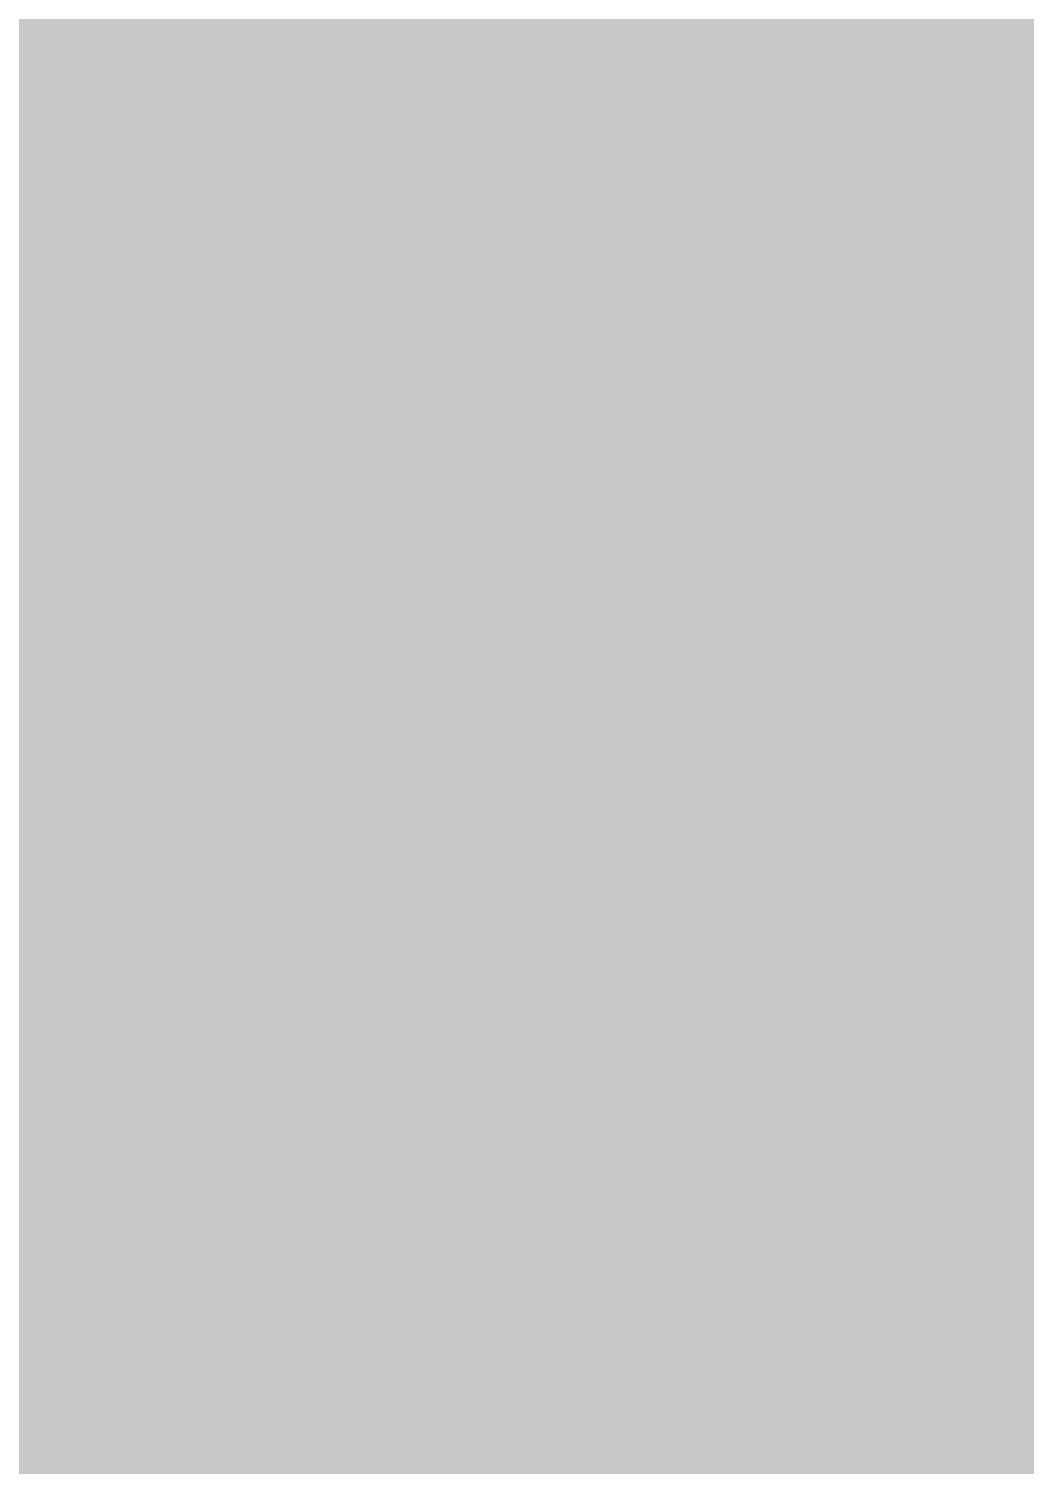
# Model space of a CAD drawing. Header units: inches. Extents: x 0.2 to 39.7, y 0.3 to 24.9.
# Drawn here: x 10.7533 to 10.8826, y 13.7914 to 13.978 of the extents above; entities that cross this region are included whole.
import ezdxf

# ---------------------------------------------------------------- set-up
doc = ezdxf.new("R2010")
doc.units = ezdxf.units.IN
for name, color, linetype in [('Bottom Overlay', 54, 'Continuous'), ('Mechanical 4', 56, 'Continuous'), ('Top Layer 1', 1, 'Continuous'), ('Top Paste', 8, 'Continuous'), ('Top Solder', 216, 'Continuous')]:
    doc.layers.add(name, color=color, linetype=linetype)
doc.styles.add('Arial', font='', dxfattribs={"height": 0.2})
doc.styles.get('Arial').set_extended_font_data('Arial')

# ---------------------------------------------------------------- blocks, each defined once
blk = doc.blocks.new('LQFP100_16')
at = {"layer": 'Top Layer 1'}
h = blk.add_hatch(color=1, dxfattribs=at)
edge = h.paths.add_edge_path()
edge.add_arc((-7.15, 3), 0.15, 270, 450)
edge.add_line((-7.15, 3.15), (-8.3, 3.15))
edge.add_arc((-8.3, 3), 0.15, 90, 270)
edge.add_line((-8.3, 2.85), (-7.15, 2.85))
at = {"layer": 'Top Paste'}
h = blk.add_hatch(color=8, dxfattribs=at)
edge = h.paths.add_edge_path()
edge.add_arc((-7.15, 3), 0.15, 270, 450)
edge.add_line((-7.15, 3.15), (-8.3, 3.15))
edge.add_arc((-8.3, 3), 0.15, 90, 270)
edge.add_line((-8.3, 2.85), (-7.15, 2.85))
at = {"layer": 'Top Solder'}
h = blk.add_hatch(color=216, dxfattribs=at)
edge = h.paths.add_edge_path()
edge.add_arc((-7.15, 3), 0.175, 270, 450)
edge.add_line((-7.15, 3.175), (-8.3, 3.175))
edge.add_arc((-8.3, 3), 0.175, 90, 270)
edge.add_line((-8.3, 2.825), (-7.15, 2.825))
at = {"layer": 'Mechanical 4'}
blk.add_lwpolyline([(-7, -7, 0.2, 0.2, 0), (-7, 7, 0.2, 0.2, 0)], format="xyseb", dxfattribs=at)

msp = doc.modelspace()

# ---------------------------------------------------------------- hatches: boundary and pattern name
at = {"layer": 'Top Layer 1'}
for points in [[(10.70746, 13.92098), (10.73201, 13.92258), (10.75624, 13.92737), (10.78016, 13.93534), (10.80376, 13.94651), (10.82704, 13.96087), (10.85001, 13.97842), (10.87266, 13.99915), (10.89499, 14.02308), (10.91701, 14.05021), (10.93871, 14.08052), (11.01454, 13.66742), (10.97887, 13.69185), (10.88159, 13.7497), (10.85242, 13.76384), (10.82488, 13.77541), (10.79896, 13.78441), (10.77467, 13.79084), (10.752, 13.7947), (10.73096, 13.79598)], [(10.91906, 13.79598), (10.88675, 13.79537), (10.83326, 13.79051), (10.81209, 13.78625), (10.79463, 13.78078), (10.78089, 13.77409), (10.77086, 13.76619), (10.76454, 13.75707), (10.76194, 13.74673), (10.76305, 13.73518), (10.70734, 13.96343), (10.72058, 13.95536), (10.73488, 13.94815), (10.75024, 13.94178), (10.76667, 13.93626), (10.78416, 13.9316), (10.80272, 13.92778), (10.82235, 13.9248), (10.86479, 13.92141), (10.88761, 13.92098)]]:
    msp.add_hatch(color=1, dxfattribs=at).paths.add_polyline_path(points)

# ---------------------------------------------------------------- linework, layer by layer
msp.add_lwpolyline([(10.10848, 13.85848, 0.125, 0.125, 0), (11.13318, 13.85848, 0.125, 0.125, 0)], format="xyseb", dxfattribs=at)

# ---------------------------------------------------------------- block references
msp.add_blockref('LQFP100_16', (17.8, 10.825))

# ---------------------------------------------------------------- texts
at = {"layer": 'Bottom Overlay', "style": 'Arial', "text_generation_flag": 2}
msp.add_text('SERIAL WIRE', height=1.0000005, rotation=270, dxfattribs=at).set_placement((10.8, 7.6))

doc.saveas('drawing.dxf')
